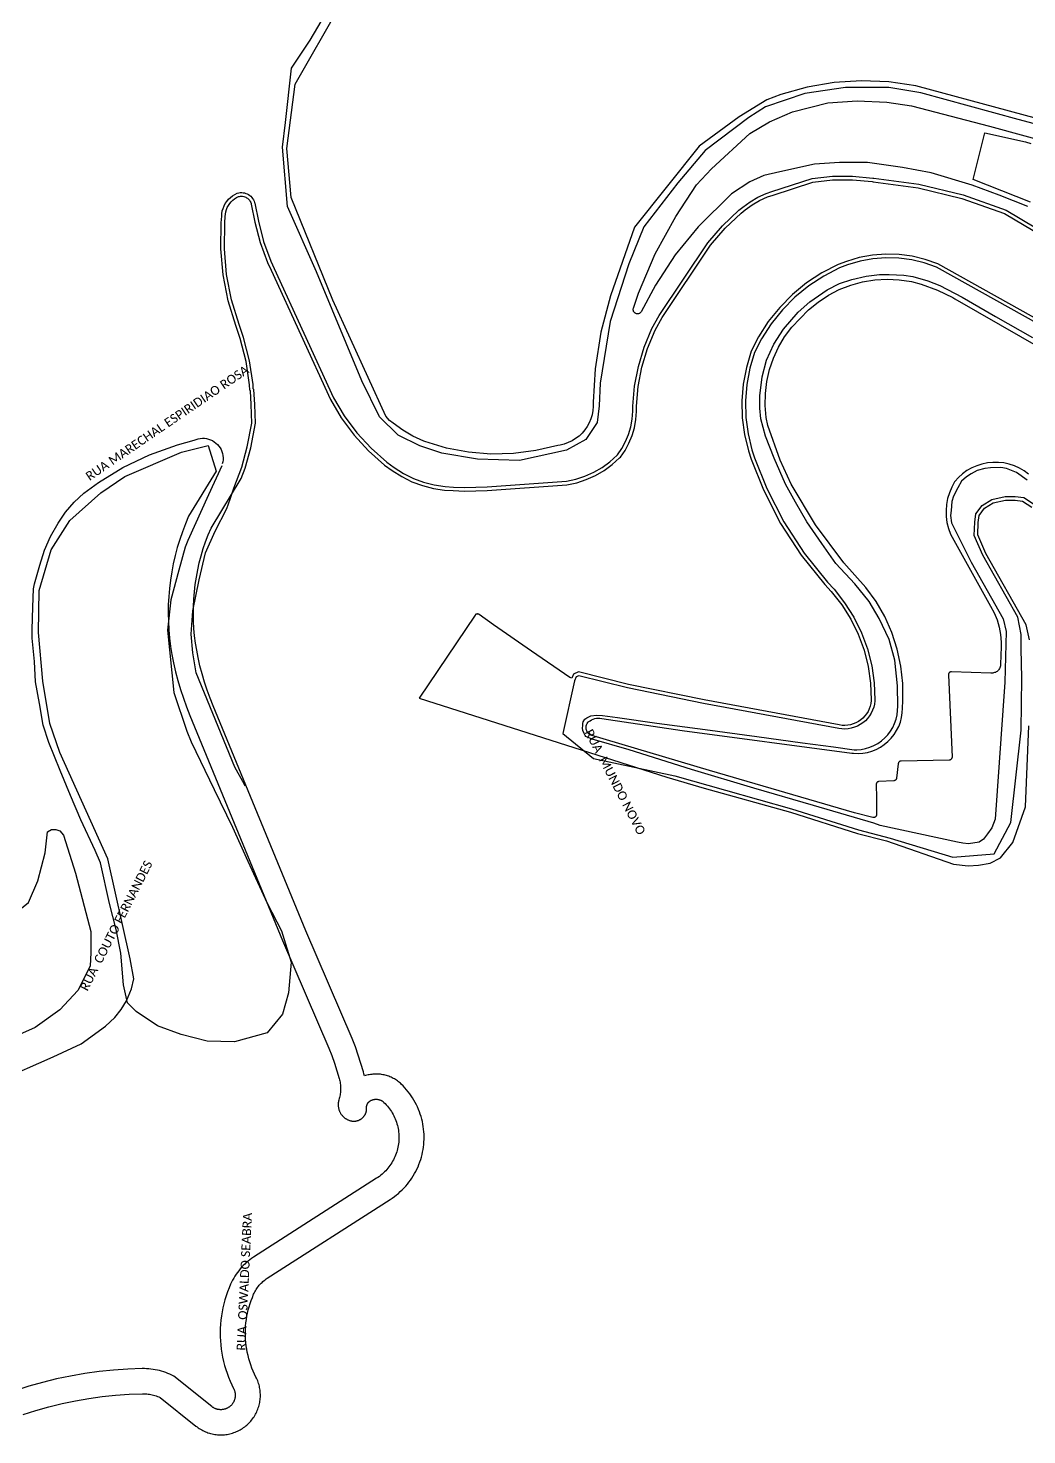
# Model space of a CAD drawing. Header units: millimetres. Extents: x 676447 to 689606, y 7455628 to 7463967.
# Drawn here: x 685590.1 to 685925.9, y 7461459.7 to 7461932.6 of the extents above; entities that cross this region are included whole.
import ezdxf

# ---------------------------------------------------------------- set-up
doc = ezdxf.new("R2010")
doc.units = ezdxf.units.MM
doc.header["$LTSCALE"] = 0.1
doc.header["$MEASUREMENT"] = 0
for name, color, linetype in [('MUB_MEIOFIO', 7, 'Continuous'), ('MUB_QUADRAS', 7, 'Continuous'), ('MUB_SEGMENTO', 7, 'Continuous')]:
    doc.layers.add(name, color=color, linetype=linetype)
doc.styles.add('Legend', font='calibri.ttf')

msp = doc.modelspace()

# ---------------------------------------------------------------- linework, layer by layer
at = {"layer": 'MUB_MEIOFIO', "linetype": 'Continuous'}
for points in [[(685952.46, 7461894.09), (685922.96, 7461901.95), (685890.21, 7461910.89), (685879.44, 7461912.69), (685864.85, 7461912.69), (685851.21, 7461910.62), (685837.99, 7461906.22), (685832.35, 7461902.63), (685817.76, 7461891.49), (685808.52, 7461880.6), (685797.1, 7461865.88), (685792, 7461853.33), (685785.8, 7461834.02), (685782.36, 7461813.26), (685782.08, 7461805.69), (685781.39, 7461800.06), (685777.54, 7461794.28), (685771.07, 7461790.71), (685755.34, 7461787.27), (685741.16, 7461787.68), (685729.18, 7461789.74), (685721.75, 7461792.22), (685714.46, 7461795.79), (685708.25, 7461801.9), (685702.33, 7461814), (685687.05, 7461850.64), (685677.28, 7461872.7), (685675.62, 7461892.64), (685676.59, 7461900.89), (685678.66, 7461919.18), (685684.87, 7461928.59), (685694.87, 7461945.64)], [(685926.16, 7461872.62), (685916.53, 7461876.51), (685907.52, 7461879.88), (685893.68, 7461883.99), (685884.09, 7461885.8), (685872.33, 7461887.43), (685862.92, 7461887.43), (685854.42, 7461886.88), (685842.83, 7461884.35), (685837.41, 7461883.09), (685832.7, 7461880.92), (685826.55, 7461876.94), (685815.37, 7461865.79), (685807.65, 7461856.38), (685800.96, 7461846.21), (685796.21, 7461837.21), (685796.12, 7461837.09), (685796.01, 7461836.98), (685795.89, 7461836.88), (685795.77, 7461836.79), (685795.63, 7461836.71), (685795.49, 7461836.66), (685795.34, 7461836.61), (685795.19, 7461836.58), (685795.04, 7461836.57), (685794.88, 7461836.57), (685794.73, 7461836.59), (685794.58, 7461836.63), (685794.44, 7461836.68), (685794.3, 7461836.75), (685794.17, 7461836.83), (685794.04, 7461836.92), (685793.93, 7461837.03), (685793.83, 7461837.14), (685793.74, 7461837.27), (685793.67, 7461837.4), (685793.61, 7461837.55), (685793.57, 7461837.69), (685793.54, 7461837.84), (685793.53, 7461838), (685793.53, 7461838.15), (685793.55, 7461838.3), (685793.59, 7461838.45), (685793.6, 7461838.5), (685795.33, 7461843.54), (685800.93, 7461856.73), (685807.88, 7461869.27), (685814.83, 7461879.95), (685819.84, 7461885.32), (685832.75, 7461897.15), (685839.38, 7461901.17), (685847.08, 7461904.48), (685858.92, 7461907.53), (685868.86, 7461908.15), (685878.8, 7461907.71), (685887.12, 7461906.45), (685913.35, 7461899.67), (685950.16, 7461889.58)], [(685663.1, 7461677.83), (685662.26, 7461679.36), (685659.61, 7461684.16), (685646.57, 7461715.84), (685645.48, 7461722.64), (685644.94, 7461728.86), (685645.48, 7461736.71), (685647.62, 7461747.12), (685649.76, 7461756.25), (685653, 7461763.53), (685656.94, 7461771.16), (685658.02, 7461774.27), (685659.3, 7461777.96), (685661.93, 7461785.07), (685663.76, 7461791.85), (685665.31, 7461799.87), (685665.05, 7461806.07), (685664.81, 7461810.68), (685664.61, 7461810.92), (685664.52, 7461812.66), (685663.37, 7461820.56), (685661.39, 7461828.3), (685659.91, 7461832.6), (685657.34, 7461840.98), (685655.63, 7461849.64), (685654.85, 7461858.42), (685654.99, 7461867.21), (685655.18, 7461869.43), (685655.23, 7461870.25), (685655.38, 7461871.15), (685655.64, 7461872), (685655.96, 7461872.84), (685656.38, 7461873.63), (685656.88, 7461874.39), (685657.47, 7461875.08), (685658.11, 7461875.71), (685658.82, 7461876.26), (685659.57, 7461876.73), (685660.4, 7461877.14), (685660.94, 7461877.27), (685661.41, 7461877.33), (685661.91, 7461877.35), (685662.39, 7461877.31), (685662.86, 7461877.21), (685663.31, 7461877.08), (685663.75, 7461876.91), (685664.21, 7461876.67), (685664.6, 7461876.38), (685664.96, 7461876.08), (685665.3, 7461875.72), (685665.58, 7461875.34), (685665.84, 7461874.94), (685666.05, 7461874.49), (685666.2, 7461874.05), (685666.29, 7461873.74), (685667.52, 7461867.68), (685669.27, 7461860.89), (685671.71, 7461854.32), (685672.87, 7461851.82), (685692.8, 7461808.36), (685696.4, 7461802.26), (685700.62, 7461796.59), (685705.41, 7461791.38), (685710.72, 7461786.7), (685713.21, 7461784.89), (685716.32, 7461782.9), (685719.61, 7461781.26), (685723.05, 7461779.97), (685726.6, 7461779.05), (685730.25, 7461778.5), (685733.07, 7461778.35), (685736.79, 7461778.17), (685744.38, 7461778.37), (685771.08, 7461780.29), (685774.23, 7461780.97), (685777.31, 7461781.98), (685780.26, 7461783.29), (685783.07, 7461784.93), (685785.69, 7461786.84), (685788.11, 7461789.02), (685788.24, 7461789.16), (685789.72, 7461791.3), (685790.98, 7461793.62), (685791.99, 7461796.05), (685792.74, 7461798.58), (685793.22, 7461801.16), (685793.43, 7461803.8), (685793.42, 7461805.57), (685793.99, 7461812.29), (685795.26, 7461818.92), (685797.21, 7461825.38), (685799.83, 7461831.59), (685802.2, 7461836.02), (685818.55, 7461860.42), (685823.51, 7461866.19), (685829.02, 7461871.38), (685830.36, 7461872.49), (685832.8, 7461874.25), (685835.42, 7461875.77), (685838.17, 7461876.99), (685840.15, 7461877.67), (685853.67, 7461882.09), (685860.49, 7461882.85), (685867.28, 7461882.9), (685874.02, 7461882.24), (685874.38, 7461882.19), (685889.5, 7461880.17), (685904.4, 7461876.56), (685918.87, 7461871.41), (685959.4, 7461847.34)], [(685973.54, 7461808.66), (685895.45, 7461852.23), (685891.37, 7461853.68), (685887.13, 7461854.71), (685882.79, 7461855.29), (685878.43, 7461855.41), (685874.08, 7461855.08), (685869.78, 7461854.29), (685865.58, 7461853.06), (685862.88, 7461852), (685857.55, 7461849.26), (685852.54, 7461845.97), (685847.9, 7461842.18), (685843.68, 7461837.92), (685839.93, 7461833.24), (685836.68, 7461828.2), (685834.3, 7461823.56), (685832.73, 7461818.27), (685831.72, 7461812.82), (685831.28, 7461807.28), (685831.41, 7461801.72), (685832.14, 7461796.21), (685833.43, 7461790.8), (685834.29, 7461788.13), (685838.44, 7461777.87), (685844.14, 7461766.66), (685850.97, 7461756.12), (685858.87, 7461746.33), (685861.03, 7461743.99), (685864.6, 7461739.45), (685867.7, 7461734.55), (685870.27, 7461729.35), (685872.28, 7461723.91), (685873.71, 7461718.29), (685874.55, 7461712.55), (685874.78, 7461706.79), (685874.78, 7461706.48), (685874.63, 7461705.4), (685874.38, 7461704.34), (685874, 7461703.32), (685873.54, 7461702.35), (685872.97, 7461701.42), (685872.3, 7461700.58), (685871.57, 7461699.8), (685870.74, 7461699.09), (685869.84, 7461698.49), (685868.89, 7461697.97), (685867.89, 7461697.56), (685866.84, 7461697.26), (685865.78, 7461697.07), (685864.71, 7461696.99), (685863.63, 7461697.01), (685862.6, 7461697.16), (685817.11, 7461705.59), (685791.61, 7461710.82), (685775.23, 7461714.92), (685774.37, 7461714.49), (685773.79, 7461713.15), (685769.87, 7461695.46), (685780.15, 7461687.1), (685807.46, 7461681.2), (685824.58, 7461676.48), (685846.69, 7461670.17), (685869.27, 7461663.06), (685879.85, 7461660.3), (685900.95, 7461653.88), (685914.85, 7461655.07), (685920.42, 7461665.59), (685923.99, 7461696.59), (685924.19, 7461714.09), (685923.99, 7461724.04), (685923.99, 7461728.8), (685922.8, 7461734.56), (685911.03, 7461755.44), (685908.16, 7461762.04), (685908.33, 7461766.54), (685908.7, 7461769.3), (685910.79, 7461772.15), (685914.04, 7461774.14), (685918.54, 7461775.18), (685921.96, 7461775.18), (685924.89, 7461774.81), (685928.38, 7461772.43)], [(685925.98, 7461780.66), (685922.33, 7461783.18), (685919.06, 7461784.62), (685917.11, 7461784.94), (685913.64, 7461784.75), (685911.76, 7461784.62), (685909.11, 7461783.87), (685907.16, 7461782.8), (685905.52, 7461781.73), (685903.88, 7461780.33), (685902.68, 7461778.12), (685901.17, 7461775.23), (685900.67, 7461773.47), (685900.36, 7461770.45), (685900.23, 7461768.8), (685900.48, 7461766.26), (685907.12, 7461753.11), (685917.93, 7461734.05), (685918.94, 7461729.73), (685918.43, 7461712.76), (685915.24, 7461666.7), (685914.1, 7461663.78), (685912.57, 7461661.75), (685911.3, 7461659.97), (685909.78, 7461658.95), (685906.21, 7461658.44), (685904.31, 7461658.57), (685902.53, 7461658.95), (685876.56, 7461664.59), (685874.39, 7461665.29), (685854.12, 7461671.25), (685834.1, 7461677.07), (685813.14, 7461683.42), (685792.18, 7461690.01), (685779.68, 7461693.58), (685778.35, 7461694.11), (685777.64, 7461694.49), (685777.33, 7461694.77), (685776.98, 7461695.54), (685776.63, 7461696.49), (685776.52, 7461697.33), (685776.56, 7461698.13), (685776.59, 7461698.83), (685776.73, 7461699.43), (685777.29, 7461700.3), (685777.89, 7461700.72), (685779.29, 7461701.42), (685781.22, 7461701.67), (685783.18, 7461701.53), (685788.22, 7461700.9), (685801.44, 7461698.94), (685817.71, 7461696.8), (685835.03, 7461694.45), (685850.39, 7461692.35), (685860.86, 7461690.95), (685867.79, 7461690.04), (685868.68, 7461690.04), (685870.16, 7461690.16), (685871.62, 7461690.44), (685873.05, 7461690.87), (685874.42, 7461691.45), (685875.72, 7461692.16), (685876.94, 7461693.01), (685878.07, 7461693.98), (685879.09, 7461695.06), (685879.99, 7461696.25), (685880.76, 7461697.52), (685881.39, 7461698.87), (685881.88, 7461700.27), (685882.22, 7461701.72), (685882.41, 7461703.19), (685882.44, 7461704.68), (685882.37, 7461711.48), (685881.47, 7461720.1), (685879.62, 7461727.14), (685876.15, 7461734.15), (685872.89, 7461739.86), (685867.97, 7461745.8), (685861.67, 7461752.69), (685856.95, 7461759.34), (685851.91, 7461766.62), (685848.1, 7461773.22), (685844.72, 7461779.36), (685840.86, 7461788.02), (685838.02, 7461795.5), (685836.41, 7461801.25), (685836.14, 7461804.9), (685836.14, 7461808.99), (685836.85, 7461815.45), (685838.38, 7461820.95), (685840.82, 7461826.42), (685844.01, 7461831.37), (685848.93, 7461837.09), (685852.9, 7461840.66), (685858.76, 7461844.68), (685862.89, 7461846.73), (685867.06, 7461848.14), (685871.85, 7461849.28), (685876.3, 7461849.83), (685879.54, 7461849.83), (685884.53, 7461849.6), (685887.48, 7461849.13), (685892.55, 7461847.71), (685896.64, 7461846.06), (685904.13, 7461842.2), (685915.29, 7461835.64), (685927.77, 7461828.59)], [(685655.17, 7461785.49), (685650.76, 7461775.73), (685643.8, 7461760.33), (685642.91, 7461758.08), (685640.76, 7461750.36), (685638.05, 7461740.47), (685636.92, 7461730.27), (685639.06, 7461709.29), (685643.49, 7461696.27), (685644.93, 7461692.66), (685652.68, 7461676.66), (685658.8, 7461664.05), (685663.96, 7461652.62), (685670.43, 7461638.49), (685675.33, 7461629.2), (685678.56, 7461618.64), (685677.63, 7461608.27), (685675.63, 7461601.11), (685670.49, 7461594.82), (685659.45, 7461591.8), (685650.31, 7461592.02), (685641.54, 7461594.28), (685633.58, 7461597.19), (685626.37, 7461602.07), (685623.53, 7461604.98), (685622.17, 7461610.99), (685621.3, 7461621.69), (685619.65, 7461629.54), (685617.41, 7461638.31), (685614.46, 7461651.97), (685612.62, 7461656.13), (685607.84, 7461666.46), (685604.39, 7461674.6), (685600.82, 7461683.02), (685597.04, 7461692.43), (685595.18, 7461698.31), (685593.92, 7461705.56), (685592.62, 7461712.91), (685592.27, 7461719.64), (685591.51, 7461727.49), (685591.51, 7461730.45), (685591.73, 7461737.93), (685591.88, 7461744.07), (685592.27, 7461745.75), (685594.03, 7461752.06), (685595.61, 7461757.14), (685597.63, 7461761.67), (685600.19, 7461766.23), (685602.7, 7461769.88), (685605.58, 7461773.26), (685608.79, 7461776.32), (685613.8, 7461779.9), (685621.93, 7461784.91), (685630.92, 7461789.22), (685640.3, 7461792.56), (685645.95, 7461794.06), (685646.6, 7461794.33), (685647.28, 7461794.54), (685647.97, 7461794.67), (685648.68, 7461794.73), (685649.38, 7461794.72), (685650.08, 7461794.63), (685650.77, 7461794.47), (685651.44, 7461794.24), (685652.08, 7461793.94), (685652.68, 7461793.58), (685653.25, 7461793.15), (685653.76, 7461792.67), (685654.23, 7461792.13), (685654.63, 7461791.55), (685654.97, 7461790.93), (685655.25, 7461790.28), (685655.45, 7461789.61), (685655.58, 7461788.91), (685655.64, 7461788.21), (685655.63, 7461787.5), (685655.54, 7461786.8), (685655.38, 7461786.11)]]:
    msp.add_lwpolyline(points, dxfattribs=at)
at = {"layer": 'MUB_QUADRAS', "linetype": 'Continuous'}
for points in [[(685951.5, 7461896.23), (685888.57, 7461913.27), (685879.45, 7461914.59), (685870.25, 7461914.95), (685861.06, 7461914.34), (685851.98, 7461912.78), (685843.11, 7461910.28), (685838.43, 7461908.54), (685829.19, 7461902.75), (685815.74, 7461892.98), (685793.9, 7461865.76), (685785.89, 7461842.59), (685782.65, 7461830.46), (685780.71, 7461818.06), (685780.07, 7461806.89), (685780.1, 7461805.47), (685779.99, 7461804.04), (685779.72, 7461802.64), (685779.31, 7461801.28), (685778.76, 7461799.96), (685778.08, 7461798.71), (685777.27, 7461797.54), (685776.34, 7461796.46), (685775.3, 7461795.48), (685774.17, 7461794.62), (685772.95, 7461793.88), (685771.66, 7461793.27), (685770.32, 7461792.8), (685768.93, 7461792.47), (685768.16, 7461792.35), (685760.79, 7461790.6), (685753.28, 7461789.63), (685745.7, 7461789.45), (685738.15, 7461790.06), (685730.71, 7461791.46), (685723.45, 7461793.63), (685723.12, 7461793.75), (685719.48, 7461795.4), (685716.03, 7461797.41), (685712.81, 7461799.78), (685711.61, 7461800.73), (685710.33, 7461802.17), (685692.52, 7461841.13), (685678.5, 7461875.7), (685677.12, 7461892.2), (685679.89, 7461913.74), (685694.96, 7461940.19)], [(685927.09, 7461874.07), (685907.85, 7461881.77), (685911.68, 7461897.48), (685925.45, 7461894.36), (685927.16, 7461893.88)], [(685588.4, 7461466.52), (685592.73, 7461467.91), (685597.11, 7461469.15), (685601.53, 7461470.24), (685605.99, 7461471.17), (685610.47, 7461471.95), (685614.98, 7461472.57), (685619.51, 7461473.04), (685624.05, 7461473.35), (685628.6, 7461473.5), (685629.07, 7461473.5), (685629.53, 7461473.48), (685630, 7461473.45), (685630.46, 7461473.4), (685630.92, 7461473.34), (685631.38, 7461473.26), (685631.84, 7461473.16), (685632.29, 7461473.05), (685632.74, 7461472.92), (685633.19, 7461472.78), (685633.63, 7461472.62), (685634.06, 7461472.45), (685634.49, 7461472.26), (685646.51, 7461462.62), (685646.88, 7461462.34), (685647.26, 7461462.07), (685647.65, 7461461.81), (685648.04, 7461461.56), (685648.45, 7461461.33), (685648.86, 7461461.12), (685649.28, 7461460.91), (685649.7, 7461460.73), (685650.13, 7461460.55), (685650.57, 7461460.4), (685651.02, 7461460.26), (685651.46, 7461460.13), (685651.92, 7461460.02), (685652.37, 7461459.92), (685652.83, 7461459.85), (685653.29, 7461459.78), (685653.75, 7461459.74), (685654.22, 7461459.71), (685654.68, 7461459.69), (685655.15, 7461459.69), (685655.61, 7461459.71), (685656.08, 7461459.75), (685656.54, 7461459.8), (685657, 7461459.86), (685657.46, 7461459.95), (685657.91, 7461460.05), (685658.36, 7461460.16), (685658.81, 7461460.29), (685659.25, 7461460.44), (685659.69, 7461460.6), (685660.12, 7461460.77), (685660.54, 7461460.97), (685660.96, 7461461.17), (685661.37, 7461461.39), (685661.77, 7461461.63), (685662.17, 7461461.88), (685662.55, 7461462.14), (685662.93, 7461462.41), (685663.29, 7461462.7), (685663.65, 7461463), (685663.99, 7461463.31), (685664.32, 7461463.64), (685664.65, 7461463.98), (685664.96, 7461464.32), (685665.25, 7461464.68), (685665.54, 7461465.05), (685665.81, 7461465.43), (685666.07, 7461465.81), (685666.31, 7461466.21), (685666.54, 7461466.61), (685666.76, 7461467.02), (685666.96, 7461467.44), (685667.15, 7461467.87), (685667.32, 7461468.3), (685667.48, 7461468.74), (685667.62, 7461469.18), (685667.75, 7461469.63), (685667.86, 7461470.08), (685667.95, 7461470.54), (685668.03, 7461471), (685668.09, 7461471.46), (685668.14, 7461471.92), (685668.17, 7461472.39), (685668.18, 7461472.85), (685668.18, 7461473.32), (685668.16, 7461473.78), (685668.13, 7461474.25), (685668.08, 7461474.71), (685668.01, 7461475.17), (685667.93, 7461475.63), (685667.83, 7461476.08), (685667.72, 7461476.53), (685667.59, 7461476.98), (685667.44, 7461477.42), (685667.28, 7461477.86), (685667.1, 7461478.29), (685666.91, 7461478.71), (685666.7, 7461479.13), (685666.22, 7461480.12), (685665.76, 7461481.13), (685665.34, 7461482.15), (685664.95, 7461483.19), (685664.61, 7461484.24), (685664.29, 7461485.3), (685664.02, 7461486.37), (685663.78, 7461487.45), (685663.58, 7461488.54), (685663.41, 7461489.64), (685663.29, 7461490.74), (685663.2, 7461491.84), (685663.15, 7461492.94), (685663.13, 7461494.05), (685663.16, 7461495.16), (685663.22, 7461496.26), (685663.32, 7461497.36), (685663.46, 7461498.46), (685663.64, 7461499.55), (685663.86, 7461500.64), (685664.11, 7461501.72), (685664.4, 7461502.79), (685664.72, 7461503.84), (685665.08, 7461504.89), (685665.48, 7461505.92), (685665.91, 7461506.94), (685666.1, 7461507.35), (685666.31, 7461507.75), (685666.53, 7461508.14), (685666.76, 7461508.53), (685667, 7461508.91), (685667.26, 7461509.28), (685667.53, 7461509.64), (685667.81, 7461509.99), (685668.11, 7461510.33), (685668.41, 7461510.66), (685668.73, 7461510.97), (685669.06, 7461511.28), (685669.4, 7461511.58), (685669.75, 7461511.86), (685670.11, 7461512.14), (685670.47, 7461512.39), (685711.81, 7461538.83), (685712.52, 7461539.31), (685713.23, 7461539.81), (685713.91, 7461540.34), (685714.57, 7461540.88), (685715.22, 7461541.46), (685715.84, 7461542.05), (685716.45, 7461542.67), (685717.03, 7461543.3), (685717.59, 7461543.96), (685718.12, 7461544.64), (685718.64, 7461545.33), (685719.12, 7461546.04), (685719.59, 7461546.77), (685720.02, 7461547.51), (685720.43, 7461548.27), (685720.82, 7461549.04), (685721.17, 7461549.83), (685721.5, 7461550.62), (685721.81, 7461551.43), (685722.08, 7461552.25), (685722.32, 7461553.07), (685722.54, 7461553.91), (685722.73, 7461554.75), (685722.88, 7461555.6), (685723.01, 7461556.45), (685723.11, 7461557.31), (685723.18, 7461558.17), (685723.21, 7461559.03), (685723.22, 7461559.89), (685723.2, 7461560.75), (685723.15, 7461561.61), (685723.06, 7461562.47), (685722.95, 7461563.33), (685722.81, 7461564.18), (685722.64, 7461565.02), (685722.44, 7461565.86), (685722.21, 7461566.69), (685721.95, 7461567.52), (685721.66, 7461568.33), (685721.35, 7461569.13), (685721.01, 7461569.92), (685720.64, 7461570.7), (685720.24, 7461571.47), (685719.82, 7461572.22), (685719.37, 7461572.95), (685718.89, 7461573.67), (685718.39, 7461574.38), (685717.87, 7461575.06), (685717.32, 7461575.73), (685716.75, 7461576.37), (685716.16, 7461577), (685715.54, 7461577.61), (685715.24, 7461577.89), (685714.92, 7461578.16), (685714.6, 7461578.42), (685714.26, 7461578.67), (685713.92, 7461578.91), (685713.57, 7461579.13), (685713.22, 7461579.35), (685712.85, 7461579.55), (685712.48, 7461579.74), (685712.11, 7461579.92), (685711.72, 7461580.08), (685711.34, 7461580.23), (685710.94, 7461580.37), (685710.55, 7461580.49), (685710.14, 7461580.6), (685709.74, 7461580.7), (685709.33, 7461580.78), (685708.92, 7461580.85), (685708.51, 7461580.91), (685708.1, 7461580.95), (685707.68, 7461580.98), (685707.26, 7461580.99), (685706.85, 7461580.99), (685706.43, 7461580.97), (685706.02, 7461580.94), (685705.6, 7461580.9), (685705.19, 7461580.84), (685704.78, 7461580.77), (685704.37, 7461580.69), (685703.97, 7461580.59), (685703.57, 7461580.47), (685703.17, 7461580.35), (685703.01, 7461581.05), (685702.83, 7461581.75), (685702, 7461584.59), (685701.1, 7461587.4), (685700.11, 7461590.19), (685699.05, 7461592.95), (685683.46, 7461629.13), (685652.29, 7461704.78), (685651.25, 7461707.42), (685650.29, 7461710.09), (685649.4, 7461712.79), (685648.6, 7461715.52), (685647.88, 7461718.26), (685647.24, 7461721.03), (685646.77, 7461723.46), (685646.37, 7461725.89), (685646.07, 7461728.35), (685645.84, 7461730.81), (685645.7, 7461733.27), (685645.65, 7461735.74), (685645.68, 7461738.21), (685645.8, 7461740.68), (685646, 7461743.14), (685646.29, 7461745.59), (685646.66, 7461748.04), (685647.12, 7461750.46), (685647.65, 7461752.87), (685648.28, 7461755.26), (685648.98, 7461757.63), (685649.77, 7461759.97), (685650.63, 7461762.29), (685651.58, 7461764.57), (685661.76, 7461781.22), (685663.09, 7461784.7), (685664.95, 7461791.58), (685666.53, 7461799.78), (685666.27, 7461806.13), (685666, 7461811.16), (685665.8, 7461811.39), (685665.73, 7461812.78), (685664.56, 7461820.8), (685662.56, 7461828.65), (685661.07, 7461832.98), (685658.52, 7461841.28), (685656.84, 7461849.81), (685656.07, 7461858.46), (685656.21, 7461867.15), (685656.39, 7461869.34), (685656.44, 7461870.11), (685656.57, 7461870.87), (685656.79, 7461871.61), (685657.07, 7461872.33), (685657.43, 7461873.01), (685657.86, 7461873.66), (685658.36, 7461874.25), (685658.91, 7461874.79), (685659.52, 7461875.26), (685660.17, 7461875.67), (685660.81, 7461875.99), (685661.16, 7461876.07), (685661.51, 7461876.12), (685661.87, 7461876.13), (685662.22, 7461876.1), (685662.57, 7461876.03), (685662.91, 7461875.93), (685663.24, 7461875.8), (685663.56, 7461875.63), (685663.85, 7461875.42), (685664.12, 7461875.19), (685664.37, 7461874.93), (685664.58, 7461874.65), (685664.77, 7461874.35), (685664.92, 7461874.03), (685665.04, 7461873.69), (685665.1, 7461873.46), (685666.33, 7461867.41), (685668.11, 7461860.52), (685670.59, 7461853.85), (685671.76, 7461851.31), (685691.72, 7461807.79), (685695.39, 7461801.59), (685699.68, 7461795.81), (685704.56, 7461790.51), (685709.96, 7461785.75), (685712.52, 7461783.88), (685715.72, 7461781.84), (685719.12, 7461780.14), (685722.68, 7461778.81), (685726.36, 7461777.86), (685730.12, 7461777.29), (685733.01, 7461777.13), (685736.78, 7461776.95), (685744.44, 7461777.15), (685771.25, 7461779.08), (685774.55, 7461779.79), (685777.75, 7461780.84), (685780.82, 7461782.21), (685783.74, 7461783.91), (685786.46, 7461785.89), (685788.96, 7461788.15), (685789.19, 7461788.39), (685790.76, 7461790.66), (685792.08, 7461793.09), (685793.14, 7461795.64), (685793.92, 7461798.29), (685794.43, 7461801), (685794.65, 7461803.75), (685794.64, 7461805.52), (685795.2, 7461812.12), (685796.44, 7461818.63), (685798.36, 7461824.97), (685800.93, 7461831.07), (685803.24, 7461835.39), (685819.52, 7461859.68), (685824.39, 7461865.35), (685829.83, 7461870.47), (685831.11, 7461871.53), (685833.46, 7461873.23), (685835.97, 7461874.68), (685838.62, 7461875.86), (685840.54, 7461876.52), (685853.93, 7461880.89), (685860.56, 7461881.63), (685867.23, 7461881.68), (685873.87, 7461881.03), (685874.21, 7461880.98), (685889.28, 7461878.97), (685904.05, 7461875.39), (685918.35, 7461870.3), (685958.76, 7461846.3)], [(685974.12, 7461809.73), (685895.95, 7461853.34), (685891.72, 7461854.85), (685887.35, 7461855.91), (685882.89, 7461856.5), (685878.4, 7461856.63), (685873.92, 7461856.29), (685869.5, 7461855.48), (685865.19, 7461854.21), (685862.38, 7461853.11), (685856.94, 7461850.31), (685851.82, 7461846.95), (685847.08, 7461843.08), (685842.77, 7461838.73), (685838.94, 7461833.95), (685835.62, 7461828.81), (685833.17, 7461824.01), (685831.55, 7461818.56), (685830.51, 7461812.98), (685830.06, 7461807.31), (685830.2, 7461801.63), (685830.94, 7461795.99), (685832.26, 7461790.47), (685833.15, 7461787.71), (685837.33, 7461777.37), (685843.08, 7461766.05), (685849.98, 7461755.4), (685857.95, 7461745.53), (685860.1, 7461743.2), (685863.61, 7461738.75), (685866.64, 7461733.95), (685869.15, 7461728.87), (685871.12, 7461723.55), (685872.52, 7461718.05), (685873.34, 7461712.44), (685873.56, 7461706.77), (685873.56, 7461706.56), (685873.43, 7461705.62), (685873.21, 7461704.69), (685872.88, 7461703.79), (685872.47, 7461702.93), (685871.97, 7461702.12), (685871.38, 7461701.37), (685870.73, 7461700.68), (685870, 7461700.06), (685869.21, 7461699.53), (685868.37, 7461699.07), (685867.49, 7461698.71), (685866.57, 7461698.45), (685865.63, 7461698.28), (685864.68, 7461698.21), (685863.73, 7461698.23), (685862.8, 7461698.36), (685817.34, 7461706.78), (685791.88, 7461712.01), (685775.08, 7461716.21), (685773.42, 7461715.38), (685772.87, 7461714.08), (685772.23, 7461714.34), (685759.32, 7461723.18), (685746.52, 7461731.99), (685741.71, 7461735.48), (685741.68, 7461735.5), (685741.65, 7461735.52), (685741.62, 7461735.54), (685741.59, 7461735.55), (685741.56, 7461735.57), (685741.53, 7461735.58), (685741.5, 7461735.6), (685741.47, 7461735.61), (685741.43, 7461735.62), (685741.4, 7461735.63), (685741.37, 7461735.64), (685741.33, 7461735.65), (685741.3, 7461735.65), (685741.27, 7461735.66), (685741.23, 7461735.66), (685741.2, 7461735.67), (685741.16, 7461735.67), (685741.13, 7461735.67), (685741.09, 7461735.67), (685741.06, 7461735.67), (685741.03, 7461735.67), (685740.99, 7461735.66), (685740.96, 7461735.66), (685740.92, 7461735.65), (685740.89, 7461735.64), (685740.86, 7461735.63), (685740.82, 7461735.63), (685740.79, 7461735.61), (685740.76, 7461735.6), (685740.73, 7461735.59), (685740.69, 7461735.57), (685740.66, 7461735.56), (685740.63, 7461735.54), (685740.6, 7461735.53), (685740.57, 7461735.51), (685740.55, 7461735.49), (685740.52, 7461735.47), (685740.49, 7461735.45), (685740.46, 7461735.42), (685740.44, 7461735.4), (685740.41, 7461735.38), (685740.39, 7461735.35), (685740.37, 7461735.33), (685740.34, 7461735.3), (685721.59, 7461707.4), (685804.8, 7461680.78)], [(685926.45, 7461782.68), (685924.96, 7461783.77), (685923.36, 7461784.7), (685921.68, 7461785.46), (685919.92, 7461786.04), (685918.11, 7461786.43), (685916.27, 7461786.64), (685914.43, 7461786.64), (685912.59, 7461786.46), (685910.77, 7461786.08), (685909.01, 7461785.52), (685907.32, 7461784.78), (685905.71, 7461783.86), (685904.21, 7461782.78), (685902.83, 7461781.55), (685901.59, 7461780.18), (685901.55, 7461780.12), (685900.58, 7461778.33), (685899.8, 7461776.45), (685899.21, 7461774.5), (685898.84, 7461772.5), (685898.68, 7461770.47), (685898.73, 7461768.43), (685898.99, 7461766.41), (685899.46, 7461764.43), (685900.14, 7461762.51), (685913.64, 7461738.31), (685914.86, 7461736.07), (685915.83, 7461733.72), (685916.55, 7461731.28), (685917.01, 7461728.77), (685917.2, 7461726.23), (685917.19, 7461724.59), (685917.03, 7461718.76), (685917.02, 7461718.51), (685916.97, 7461718.2), (685916.9, 7461717.89), (685916.79, 7461717.6), (685916.65, 7461717.32), (685916.48, 7461717.05), (685916.29, 7461716.8), (685916.07, 7461716.58), (685915.82, 7461716.38), (685915.56, 7461716.2), (685915.28, 7461716.05), (685914.99, 7461715.94), (685914.69, 7461715.85), (685914.38, 7461715.8), (685914.06, 7461715.78), (685913.75, 7461715.79), (685900.51, 7461716.22), (685900.43, 7461716.22), (685900.33, 7461716.21), (685900.23, 7461716.19), (685900.13, 7461716.16), (685900.03, 7461716.12), (685899.94, 7461716.07), (685899.85, 7461716.01), (685899.78, 7461715.94), (685899.7, 7461715.86), (685899.64, 7461715.78), (685899.59, 7461715.69), (685899.55, 7461715.59), (685899.51, 7461715.49), (685899.49, 7461715.39), (685899.48, 7461715.29), (685899.48, 7461715.18), (685900.69, 7461687.58), (685900.7, 7461687.56), (685900.69, 7461687.45), (685900.68, 7461687.35), (685900.65, 7461687.25), (685900.62, 7461687.15), (685900.57, 7461687.06), (685900.52, 7461686.97), (685900.45, 7461686.89), (685900.38, 7461686.81), (685900.3, 7461686.74), (685900.21, 7461686.68), (685900.12, 7461686.63), (685900.02, 7461686.59), (685899.92, 7461686.57), (685899.82, 7461686.55), (685899.72, 7461686.54), (685883.57, 7461686.22), (685883.5, 7461686.21), (685883.4, 7461686.2), (685883.29, 7461686.17), (685883.2, 7461686.13), (685883.1, 7461686.09), (685883.01, 7461686.03), (685882.93, 7461685.97), (685882.86, 7461685.89), (685882.79, 7461685.81), (685882.73, 7461685.73), (685882.68, 7461685.63), (685882.65, 7461685.54), (685882.62, 7461685.43), (685882.6, 7461685.33), (685882.05, 7461680.48), (685882.04, 7461680.44), (685882.02, 7461680.34), (685881.99, 7461680.24), (685881.94, 7461680.14), (685881.89, 7461680.05), (685881.83, 7461679.96), (685881.76, 7461679.89), (685881.68, 7461679.82), (685881.6, 7461679.76), (685881.51, 7461679.7), (685881.41, 7461679.66), (685881.31, 7461679.63), (685881.21, 7461679.61), (685881.11, 7461679.6), (685876.14, 7461679.33), (685876.07, 7461679.33), (685875.97, 7461679.31), (685875.87, 7461679.28), (685875.77, 7461679.24), (685875.68, 7461679.19), (685875.59, 7461679.13), (685875.51, 7461679.07), (685875.44, 7461678.99), (685875.38, 7461678.91), (685875.32, 7461678.82), (685875.27, 7461678.73), (685875.24, 7461678.63), (685875.21, 7461678.53), (685875.2, 7461678.42), (685875.19, 7461678.32), (685875.26, 7461673.84), (685875.34, 7461668.24), (685875.34, 7461668.18), (685875.33, 7461668.08), (685875.31, 7461667.98), (685875.28, 7461667.88), (685875.24, 7461667.78), (685875.18, 7461667.69), (685875.12, 7461667.6), (685875.05, 7461667.53), (685874.98, 7461667.45), (685874.89, 7461667.39), (685874.8, 7461667.34), (685874.71, 7461667.3), (685874.61, 7461667.26), (685874.51, 7461667.24), (685874.4, 7461667.23), (685874.3, 7461667.23), (685874.19, 7461667.24), (685874.09, 7461667.26), (685867.86, 7461668.87), (685819.17, 7461683.09), (685779.29, 7461694.92), (685779.03, 7461695.06), (685778.79, 7461695.22), (685778.57, 7461695.41), (685778.36, 7461695.62), (685778.18, 7461695.85), (685778.03, 7461696.1), (685777.9, 7461696.36), (685777.8, 7461696.64), (685777.73, 7461696.92), (685777.69, 7461697.21), (685777.68, 7461697.51), (685777.7, 7461697.8), (685777.75, 7461698.09), (685777.83, 7461698.37), (685777.94, 7461698.64), (685778.08, 7461698.9), (685778.24, 7461699.15), (685778.43, 7461699.37), (685778.55, 7461699.47), (685779.02, 7461699.8), (685779.53, 7461700.08), (685780.06, 7461700.31), (685780.62, 7461700.48), (685781.19, 7461700.59), (685781.76, 7461700.65), (685782.34, 7461700.64), (685782.92, 7461700.57), (685809.95, 7461696.47), (685867.01, 7461688.88), (685867.53, 7461688.82), (685869.1, 7461688.76), (685870.68, 7461688.86), (685872.23, 7461689.12), (685873.75, 7461689.55), (685875.22, 7461690.13), (685876.62, 7461690.87), (685877.93, 7461691.74), (685879.14, 7461692.75), (685880.25, 7461693.88), (685881.23, 7461695.12), (685882.07, 7461696.45), (685882.77, 7461697.86), (685883.32, 7461699.34), (685883.71, 7461700.87), (685883.94, 7461702.43), (685884, 7461704.01), (685884.17, 7461706.43), (685884.16, 7461712.29), (685883.54, 7461718.12), (685882.31, 7461723.85), (685880.49, 7461729.43), (685878.1, 7461734.78), (685875.15, 7461739.85), (685871.7, 7461744.59), (685864.31, 7461752.83), (685854.77, 7461765.59), (685846.61, 7461779.27), (685842.89, 7461787.35), (685838.72, 7461799.06), (685838.24, 7461801.74), (685837.88, 7461805.77), (685837.94, 7461809.83), (685838.43, 7461813.85), (685839.33, 7461817.81), (685840.64, 7461821.64), (685842.35, 7461825.32), (685844.43, 7461828.8), (685846.86, 7461832.05), (685849.62, 7461835.02), (685852.49, 7461837.92), (685855.69, 7461840.55), (685859.14, 7461842.82), (685862.81, 7461844.72), (685866.66, 7461846.23), (685870.65, 7461847.32), (685874.73, 7461848), (685878.85, 7461848.24), (685882.98, 7461848.05), (685887.07, 7461847.43), (685890.32, 7461846.55), (685895.78, 7461844.56), (685900.99, 7461842.02), (685901.65, 7461841.61), (685976.31, 7461798.76)], [(685580.12, 7461578.75), (685598.49, 7461586.73), (685607.97, 7461591.18), (685616.06, 7461597.09), (685619.26, 7461599.99), (685621.43, 7461602.69), (685623.21, 7461605.65), (685624.83, 7461609.66), (685625.6, 7461613.03), (685624.39, 7461619.73), (685616.85, 7461653.37), (685600.8, 7461689.14), (685597.36, 7461698.88), (685595.04, 7461713.08), (685593.54, 7461729.41), (685593.81, 7461743.54), (685597.85, 7461757.24), (685604.15, 7461767.04), (685614.58, 7461776.43), (685622.56, 7461781.87), (685641.62, 7461790.12), (685650.65, 7461792.28), (685653.31, 7461783.63), (685644.06, 7461768.5), (685642.97, 7461765.92), (685641.97, 7461763.31), (685641.07, 7461760.66), (685640.25, 7461757.99), (685639.53, 7461755.29), (685638.91, 7461752.56), (685638.38, 7461749.82), (685637.95, 7461747.06), (685637.61, 7461744.28), (685637.37, 7461741.49), (685637.23, 7461738.7), (685637.19, 7461735.91), (685637.24, 7461733.11), (685637.39, 7461730.32), (685637.64, 7461727.53), (685637.99, 7461724.76), (685638.43, 7461722), (685638.97, 7461719.26), (685639.66, 7461716.24), (685640.45, 7461713.25), (685641.32, 7461710.28), (685642.28, 7461707.34), (685643.33, 7461704.43), (685644.47, 7461701.55), (685675.66, 7461625.85), (685691.24, 7461589.7), (685692.2, 7461587.19), (685693.1, 7461584.64), (685693.92, 7461582.08), (685694.68, 7461579.49), (685694.79, 7461579.07), (685694.88, 7461578.66), (685694.96, 7461578.24), (685695.03, 7461577.81), (685695.08, 7461577.39), (685695.11, 7461576.96), (685695.14, 7461576.53), (685695.15, 7461576.11), (685695.14, 7461575.68), (685695.12, 7461575.25), (685695.08, 7461574.82), (685695.04, 7461574.4), (685694.97, 7461573.98), (685694.89, 7461573.55), (685694.8, 7461573.14), (685694.7, 7461572.72), (685694.58, 7461572.31), (685694.53, 7461572.13), (685694.48, 7461571.94), (685694.44, 7461571.76), (685694.41, 7461571.57), (685694.38, 7461571.38), (685694.36, 7461571.19), (685694.34, 7461571), (685694.33, 7461570.81), (685694.33, 7461570.62), (685694.34, 7461570.43), (685694.35, 7461570.24), (685694.37, 7461570.05), (685694.39, 7461569.87), (685694.42, 7461569.68), (685694.46, 7461569.49), (685694.5, 7461569.31), (685694.55, 7461569.12), (685694.61, 7461568.94), (685694.67, 7461568.76), (685694.74, 7461568.59), (685694.82, 7461568.41), (685694.9, 7461568.24), (685694.98, 7461568.07), (685695.08, 7461567.9), (685695.17, 7461567.74), (685695.28, 7461567.58), (685695.39, 7461567.43), (685695.5, 7461567.27), (685695.62, 7461567.13), (685695.74, 7461566.98), (685695.87, 7461566.84), (685696.01, 7461566.71), (685696.14, 7461566.58), (685696.29, 7461566.45), (685696.43, 7461566.33), (685696.59, 7461566.22), (685696.74, 7461566.1), (685696.9, 7461566), (685697.06, 7461565.9), (685697.23, 7461565.81), (685697.39, 7461565.72), (685697.57, 7461565.64), (685697.74, 7461565.56), (685697.92, 7461565.49), (685698.1, 7461565.43), (685698.28, 7461565.37), (685698.46, 7461565.32), (685698.64, 7461565.27), (685698.83, 7461565.23), (685698.97, 7461565.21), (685699.12, 7461565.19), (685699.26, 7461565.17), (685699.41, 7461565.16), (685699.56, 7461565.16), (685699.7, 7461565.15), (685699.85, 7461565.16), (685700, 7461565.17), (685700.14, 7461565.18), (685700.29, 7461565.2), (685700.43, 7461565.23), (685700.58, 7461565.26), (685700.72, 7461565.29), (685700.86, 7461565.33), (685701, 7461565.38), (685701.14, 7461565.43), (685701.27, 7461565.48), (685701.41, 7461565.54), (685701.54, 7461565.6), (685701.67, 7461565.67), (685701.8, 7461565.74), (685701.92, 7461565.82), (685702.05, 7461565.9), (685702.16, 7461565.99), (685702.28, 7461566.07), (685702.39, 7461566.17), (685702.5, 7461566.26), (685702.61, 7461566.37), (685702.71, 7461566.47), (685702.81, 7461566.58), (685702.91, 7461566.69), (685703, 7461566.8), (685703.09, 7461566.92), (685703.17, 7461567.04), (685703.25, 7461567.16), (685703.33, 7461567.29), (685703.4, 7461567.42), (685703.47, 7461567.55), (685703.53, 7461567.68), (685703.59, 7461567.82), (685703.64, 7461567.95), (685703.69, 7461568.09), (685703.73, 7461568.23), (685703.77, 7461568.37), (685703.8, 7461568.51), (685703.83, 7461568.66), (685703.85, 7461568.8), (685703.87, 7461568.95), (685703.89, 7461569.09), (685703.89, 7461569.24), (685703.9, 7461569.39), (685703.9, 7461569.53), (685703.89, 7461569.68), (685703.89, 7461569.76), (685703.89, 7461569.85), (685703.89, 7461569.93), (685703.89, 7461570.02), (685703.9, 7461570.1), (685703.91, 7461570.18), (685703.92, 7461570.27), (685703.94, 7461570.35), (685703.96, 7461570.43), (685703.98, 7461570.51), (685704, 7461570.59), (685704.03, 7461570.67), (685704.06, 7461570.75), (685704.09, 7461570.83), (685704.13, 7461570.91), (685704.17, 7461570.98), (685704.21, 7461571.05), (685704.25, 7461571.13), (685704.29, 7461571.2), (685704.34, 7461571.27), (685704.39, 7461571.33), (685704.44, 7461571.4), (685704.5, 7461571.46), (685704.55, 7461571.53), (685704.61, 7461571.59), (685704.67, 7461571.65), (685704.74, 7461571.7), (685704.8, 7461571.76), (685704.87, 7461571.81), (685704.93, 7461571.86), (685705, 7461571.91), (685705.11, 7461571.98), (685705.23, 7461572.04), (685705.34, 7461572.1), (685705.46, 7461572.16), (685705.58, 7461572.22), (685705.7, 7461572.27), (685705.82, 7461572.31), (685705.94, 7461572.35), (685706.07, 7461572.39), (685706.2, 7461572.42), (685706.32, 7461572.45), (685706.45, 7461572.47), (685706.58, 7461572.49), (685706.71, 7461572.51), (685706.84, 7461572.52), (685706.97, 7461572.53), (685707.1, 7461572.53), (685707.23, 7461572.53), (685707.36, 7461572.52), (685707.49, 7461572.51), (685707.62, 7461572.49), (685707.75, 7461572.47), (685707.88, 7461572.44), (685708.01, 7461572.41), (685708.13, 7461572.38), (685708.26, 7461572.34), (685708.38, 7461572.3), (685708.51, 7461572.25), (685708.63, 7461572.2), (685708.74, 7461572.15), (685708.86, 7461572.09), (685708.98, 7461572.03), (685709.09, 7461571.96), (685709.2, 7461571.89), (685709.3, 7461571.81), (685709.41, 7461571.74), (685709.51, 7461571.65), (685709.61, 7461571.57), (685709.71, 7461571.48), (685710.11, 7461571.08), (685710.5, 7461570.67), (685710.88, 7461570.24), (685711.24, 7461569.8), (685711.58, 7461569.35), (685711.91, 7461568.89), (685712.22, 7461568.42), (685712.52, 7461567.93), (685712.8, 7461567.44), (685713.06, 7461566.94), (685713.3, 7461566.42), (685713.53, 7461565.9), (685713.74, 7461565.37), (685713.92, 7461564.84), (685714.09, 7461564.3), (685714.25, 7461563.75), (685714.38, 7461563.2), (685714.49, 7461562.64), (685714.58, 7461562.08), (685714.66, 7461561.52), (685714.71, 7461560.95), (685714.75, 7461560.39), (685714.76, 7461559.82), (685714.76, 7461559.25), (685714.73, 7461558.69), (685714.69, 7461558.12), (685714.62, 7461557.56), (685714.54, 7461557), (685714.43, 7461556.44), (685714.31, 7461555.88), (685714.17, 7461555.33), (685714.01, 7461554.79), (685713.83, 7461554.25), (685713.63, 7461553.72), (685713.41, 7461553.2), (685713.18, 7461552.68), (685712.93, 7461552.17), (685712.65, 7461551.67), (685712.37, 7461551.18), (685712.06, 7461550.7), (685711.74, 7461550.24), (685711.4, 7461549.78), (685711.05, 7461549.33), (685710.68, 7461548.9), (685710.3, 7461548.48), (685709.9, 7461548.08), (685709.49, 7461547.69), (685709.07, 7461547.31), (685708.63, 7461546.95), (685708.18, 7461546.6), (685707.72, 7461546.27), (685707.25, 7461545.96), (685665.83, 7461519.47), (685665.21, 7461519.04), (685664.61, 7461518.59), (685664.02, 7461518.11), (685663.45, 7461517.62), (685662.9, 7461517.11), (685662.37, 7461516.58), (685661.86, 7461516.03), (685661.36, 7461515.46), (685660.89, 7461514.88), (685660.44, 7461514.28), (685660.01, 7461513.67), (685659.6, 7461513.03), (685659.21, 7461512.39), (685658.84, 7461511.73), (685658.5, 7461511.06), (685658.18, 7461510.38), (685657.64, 7461509.1), (685657.14, 7461507.79), (685656.68, 7461506.47), (685656.27, 7461505.13), (685655.9, 7461503.78), (685655.58, 7461502.42), (685655.31, 7461501.05), (685655.09, 7461499.67), (685654.91, 7461498.29), (685654.79, 7461496.89), (685654.7, 7461495.5), (685654.67, 7461494.1), (685654.69, 7461492.7), (685654.75, 7461491.31), (685654.86, 7461489.91), (685655.02, 7461488.53), (685655.23, 7461487.14), (685655.49, 7461485.77), (685655.79, 7461484.4), (685656.14, 7461483.05), (685656.53, 7461481.71), (685656.97, 7461480.38), (685657.46, 7461479.07), (685657.99, 7461477.78), (685658.56, 7461476.51), (685659.18, 7461475.25), (685659.26, 7461475.1), (685659.33, 7461474.95), (685659.39, 7461474.79), (685659.45, 7461474.63), (685659.5, 7461474.47), (685659.55, 7461474.3), (685659.59, 7461474.14), (685659.63, 7461473.97), (685659.66, 7461473.81), (685659.68, 7461473.64), (685659.7, 7461473.47), (685659.72, 7461473.3), (685659.72, 7461473.13), (685659.72, 7461472.96), (685659.72, 7461472.79), (685659.71, 7461472.62), (685659.69, 7461472.45), (685659.67, 7461472.28), (685659.64, 7461472.12), (685659.6, 7461471.95), (685659.56, 7461471.78), (685659.52, 7461471.62), (685659.47, 7461471.46), (685659.41, 7461471.3), (685659.35, 7461471.14), (685659.28, 7461470.98), (685659.2, 7461470.83), (685659.12, 7461470.68), (685659.04, 7461470.53), (685658.95, 7461470.39), (685658.86, 7461470.25), (685658.76, 7461470.11), (685658.65, 7461469.98), (685658.54, 7461469.84), (685658.43, 7461469.72), (685658.31, 7461469.59), (685658.19, 7461469.48), (685658.07, 7461469.36), (685657.94, 7461469.25), (685657.8, 7461469.15), (685657.67, 7461469.05), (685657.53, 7461468.95), (685657.38, 7461468.86), (685657.23, 7461468.77), (685657.09, 7461468.69), (685656.93, 7461468.62), (685656.78, 7461468.55), (685656.62, 7461468.48), (685656.46, 7461468.43), (685656.3, 7461468.37), (685656.14, 7461468.32), (685655.97, 7461468.28), (685655.81, 7461468.25), (685655.64, 7461468.22), (685655.47, 7461468.19), (685655.3, 7461468.17), (685655.13, 7461468.16), (685654.96, 7461468.15), (685654.79, 7461468.15), (685654.62, 7461468.16), (685654.45, 7461468.17), (685654.28, 7461468.19), (685654.11, 7461468.21), (685653.95, 7461468.24), (685653.78, 7461468.27), (685653.62, 7461468.31), (685653.45, 7461468.36), (685653.29, 7461468.41), (685653.13, 7461468.47), (685652.97, 7461468.53), (685652.82, 7461468.6), (685652.66, 7461468.67), (685652.51, 7461468.75), (685652.37, 7461468.84), (685652.22, 7461468.93), (685652.08, 7461469.02), (685651.94, 7461469.12), (685651.81, 7461469.22), (685639.07, 7461479.44), (685638.41, 7461479.77), (685637.74, 7461480.08), (685637.07, 7461480.36), (685636.38, 7461480.63), (685635.69, 7461480.87), (685634.99, 7461481.08), (685634.28, 7461481.28), (685633.56, 7461481.45), (685632.84, 7461481.59), (685632.12, 7461481.71), (685631.39, 7461481.81), (685630.66, 7461481.88), (685629.93, 7461481.93), (685629.2, 7461481.96), (685628.46, 7461481.96), (685623.62, 7461481.8), (685618.79, 7461481.47), (685613.97, 7461480.97), (685609.17, 7461480.31), (685604.4, 7461479.48), (685599.66, 7461478.49), (685594.95, 7461477.33), (685590.29, 7461476.01), (685585.68, 7461474.53)], [(685926.77, 7461727.01), (685925.58, 7461731.97), (685912.11, 7461756.02), (685909.38, 7461762.27), (685909.54, 7461766.43), (685909.86, 7461768.83), (685911.63, 7461771.24), (685914.51, 7461773), (685918.68, 7461773.96), (685921.88, 7461773.96), (685924.44, 7461773.64), (685927.49, 7461771.56)], [(685804.8, 7461680.78), (685817.4, 7461677.14), (685846.34, 7461669), (685868.93, 7461661.89), (685878.64, 7461659.36), (685901.2, 7461651.51), (685906.07, 7461651.02), (685909.64, 7461651.27), (685913.47, 7461651.94), (685916.99, 7461653.67), (685921.1, 7461658.82), (685925.38, 7461670.84), (685926.57, 7461698.03)], [(685585.05, 7461634.48), (685590.23, 7461638.62), (685593.34, 7461645.95), (685595.78, 7461655.35), (685596.64, 7461662.4), (685597.92, 7461663.18), (685599.44, 7461663.18), (685600.79, 7461662.78), (685601.99, 7461661.36), (685605.99, 7461648.5), (685611.14, 7461628.95), (685611.14, 7461621.81), (685611.01, 7461617.21), (685606.81, 7461609.06), (685600.81, 7461602.57), (685592.52, 7461596.7), (685551.74, 7461578.6)]]:
    msp.add_lwpolyline(points, dxfattribs=at)

# ---------------------------------------------------------------- texts
at = {"layer": 'MUB_SEGMENTO', "color": 253, "style": 'Legend'}
for s, rotation, p in [('RUA MARECHAL ESPIRIDIAO ROSA', 34.2278, (685610.76, 7461780.34)), ('RUA  MUNDO NOVO', 297.3488, (685777.12, 7461695.93)), ('RUA  COUTO FERNANDES', 62.9696, (685610.03, 7461608.66)), ('RUA  OSWALDO SEABRA', 87.2546, (685663.15, 7461487.97))]:
    msp.add_text(s, height=3, rotation=rotation, dxfattribs=at).set_placement(p)

doc.saveas('drawing.dxf')
